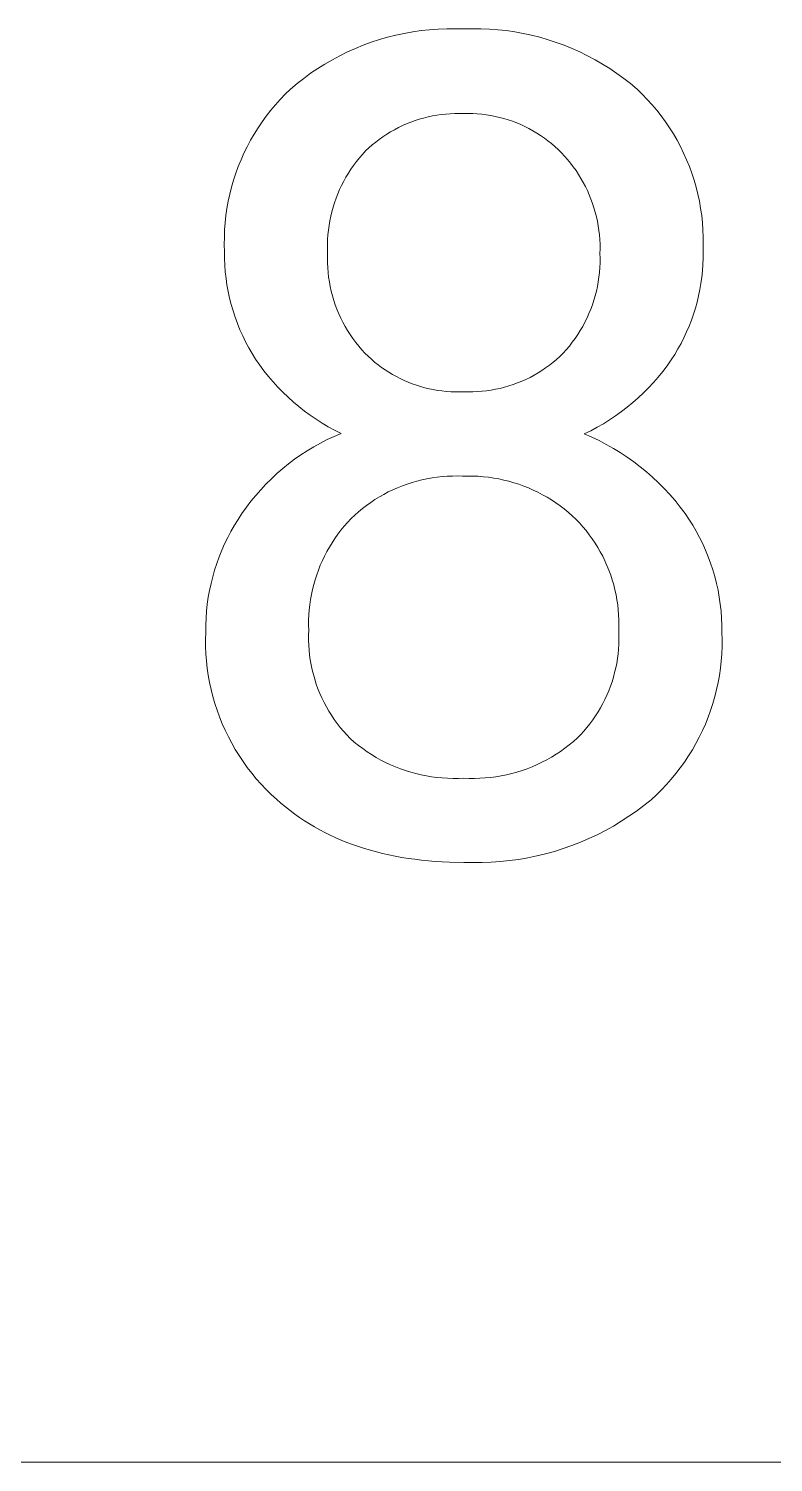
# Model space of a CAD drawing. Header units: millimetres. Extents: x 974 to 5700, y -47 to 3256.
# Drawn here: x 4913.5 to 4954.5, y 217.6 to 296.7 of the extents above; entities that cross this region are included whole.
import ezdxf

# ---------------------------------------------------------------- set-up
doc = ezdxf.new("R2010")
doc.units = ezdxf.units.MM
doc.header["$MEASUREMENT"] = 0
doc.layers.add('Domyślny', color=7, linetype='Continuous', true_color=0x000000)

msp = doc.modelspace()

# ---------------------------------------------------------------- linework, layer by layer
at = {"layer": 'Domyślny', "color": 18, "lineweight": 15, "true_color": 0x000000}
for p, q in [((4935.59, 296.664), (4936.06, 296.699)), ((4936.06, 296.699), (4936.53, 296.718)), ((4936.53, 296.718), (4937.001, 296.72)), ((4937.001, 296.72), (4937.472, 296.706)), ((4937.472, 296.706), (4937.943, 296.72)), ((4937.943, 296.72), (4938.414, 296.717)), ((4938.414, 296.717), (4938.885, 296.698)), ((4938.885, 296.698), (4939.355, 296.663)), ((4931.932, 295.806), (4932.375, 295.968)), ((4932.375, 295.968), (4932.822, 296.115)), ((4932.822, 296.115), (4933.275, 296.247)), ((4933.275, 296.247), (4933.731, 296.362)), ((4933.731, 296.362), (4934.192, 296.462)), ((4934.192, 296.462), (4934.655, 296.546)), ((4934.655, 296.546), (4935.122, 296.613)), ((4935.122, 296.613), (4935.59, 296.664)), ((4939.355, 296.663), (4939.823, 296.612)), ((4939.823, 296.612), (4940.289, 296.544)), ((4940.289, 296.544), (4940.752, 296.46)), ((4940.752, 296.46), (4941.213, 296.36)), ((4941.213, 296.36), (4941.669, 296.245)), ((4941.669, 296.245), (4942.122, 296.113)), ((4942.122, 296.113), (4942.569, 295.966)), ((4942.569, 295.966), (4943.011, 295.804)), ((4930.228, 295.006), (4930.643, 295.228)), ((4930.643, 295.228), (4931.066, 295.436)), ((4931.066, 295.436), (4931.496, 295.628)), ((4931.496, 295.628), (4931.932, 295.806)), ((4943.011, 295.804), (4943.448, 295.627)), ((4943.448, 295.627), (4943.878, 295.434)), ((4943.878, 295.434), (4944.301, 295.227)), ((4944.301, 295.227), (4944.716, 295.005)), ((4929.031, 294.256), (4929.421, 294.52)), ((4929.421, 294.52), (4929.82, 294.77)), ((4929.82, 294.77), (4930.228, 295.006)), ((4944.716, 295.005), (4945.124, 294.769)), ((4945.124, 294.769), (4945.523, 294.519)), ((4945.523, 294.519), (4945.913, 294.255)), ((4927.918, 293.385), (4928.279, 293.688)), ((4928.279, 293.688), (4928.65, 293.979)), ((4928.65, 293.979), (4929.031, 294.256)), ((4945.913, 294.255), (4946.294, 293.978)), ((4946.294, 293.978), (4946.665, 293.688)), ((4946.665, 293.688), (4947.026, 293.385)), ((4927.088, 292.522), (4927.355, 292.819)), ((4927.355, 292.819), (4927.632, 293.107)), ((4927.632, 293.107), (4927.918, 293.385)), ((4947.026, 293.385), (4947.314, 293.108)), ((4947.314, 293.108), (4947.591, 292.82)), ((4947.591, 292.82), (4947.859, 292.523)), ((4926.586, 291.9), (4926.832, 292.215)), ((4926.832, 292.215), (4927.088, 292.522)), ((4935.988, 291.946), (4935.744, 291.902)), ((4936.234, 291.981), (4935.988, 291.946)), ((4936.48, 292.008), (4936.234, 291.981)), ((4936.728, 292.027), (4936.48, 292.008)), ((4936.976, 292.037), (4936.728, 292.027)), ((4937.224, 292.039), (4936.976, 292.037)), ((4937.472, 292.032), (4937.224, 292.039)), ((4937.721, 292.036), (4937.472, 292.032)), ((4937.97, 292.032), (4937.721, 292.036)), ((4938.218, 292.019), (4937.97, 292.032)), ((4938.466, 291.998), (4938.218, 292.019)), ((4938.713, 291.968), (4938.466, 291.998)), ((4938.958, 291.929), (4938.713, 291.968)), ((4947.859, 292.523), (4948.115, 292.217)), ((4948.115, 292.217), (4948.362, 291.902)), ((4925.917, 290.906), (4926.128, 291.245)), ((4926.128, 291.245), (4926.352, 291.577)), ((4926.352, 291.577), (4926.586, 291.9)), ((4933.651, 291.146), (4933.435, 291.023)), ((4933.87, 291.261), (4933.651, 291.146)), ((4934.094, 291.369), (4933.87, 291.261)), ((4934.321, 291.469), (4934.094, 291.369)), ((4934.552, 291.561), (4934.321, 291.469)), ((4934.785, 291.646), (4934.552, 291.561)), ((4935.021, 291.722), (4934.785, 291.646)), ((4935.26, 291.79), (4935.021, 291.722)), ((4935.501, 291.85), (4935.26, 291.79)), ((4935.744, 291.902), (4935.501, 291.85)), ((4939.203, 291.882), (4938.958, 291.929)), ((4939.445, 291.826), (4939.203, 291.882)), ((4939.685, 291.763), (4939.445, 291.826)), ((4939.924, 291.69), (4939.685, 291.763)), ((4940.159, 291.61), (4939.924, 291.69)), ((4940.391, 291.522), (4940.159, 291.61)), ((4940.621, 291.425), (4940.391, 291.522)), ((4940.846, 291.321), (4940.621, 291.425)), ((4941.068, 291.209), (4940.846, 291.321)), ((4941.286, 291.089), (4941.068, 291.209)), ((4948.362, 291.902), (4948.596, 291.579)), ((4948.596, 291.579), (4948.82, 291.247)), ((4948.82, 291.247), (4949.032, 290.908)), ((4925.529, 290.207), (4925.717, 290.56)), ((4925.717, 290.56), (4925.917, 290.906)), ((4932.617, 290.461), (4932.425, 290.304)), ((4932.814, 290.612), (4932.617, 290.461)), ((4933.016, 290.756), (4932.814, 290.612)), ((4933.223, 290.893), (4933.016, 290.756)), ((4933.435, 291.023), (4933.223, 290.893)), ((4941.5, 290.962), (4941.286, 291.089)), ((4941.709, 290.827), (4941.5, 290.962)), ((4941.914, 290.685), (4941.709, 290.827)), ((4942.113, 290.537), (4941.914, 290.685)), ((4942.307, 290.381), (4942.113, 290.537)), ((4942.496, 290.219), (4942.307, 290.381)), ((4949.032, 290.908), (4949.232, 290.562)), ((4949.232, 290.562), (4949.42, 290.21)), ((4925.191, 289.484), (4925.354, 289.848)), ((4925.354, 289.848), (4925.529, 290.207)), ((4931.715, 289.584), (4931.554, 289.382)), ((4931.883, 289.78), (4931.715, 289.584)), ((4932.058, 289.97), (4931.883, 289.78)), ((4932.239, 290.14), (4932.058, 289.97)), ((4932.425, 290.304), (4932.239, 290.14)), ((4942.678, 290.05), (4942.496, 290.219)), ((4942.855, 289.875), (4942.678, 290.05)), ((4943.029, 289.689), (4942.855, 289.875)), ((4943.197, 289.498), (4943.029, 289.689)), ((4949.42, 290.21), (4949.595, 289.851)), ((4949.595, 289.851), (4949.758, 289.486)), ((4924.904, 288.738), (4925.041, 289.113)), ((4925.041, 289.113), (4925.191, 289.484)), ((4931.252, 288.964), (4931.112, 288.747)), ((4931.4, 289.176), (4931.252, 288.964)), ((4931.554, 289.382), (4931.4, 289.176)), ((4943.358, 289.3), (4943.197, 289.498)), ((4943.512, 289.098), (4943.358, 289.3)), ((4943.66, 288.89), (4943.512, 289.098)), ((4943.8, 288.678), (4943.66, 288.89)), ((4949.758, 289.486), (4949.908, 289.115)), ((4949.908, 289.115), (4950.046, 288.74)), ((4924.669, 287.974), (4924.78, 288.358)), ((4924.78, 288.358), (4924.904, 288.738)), ((4930.737, 288.07), (4930.627, 287.837)), ((4930.854, 288.3), (4930.737, 288.07)), ((4930.979, 288.526), (4930.854, 288.3)), ((4931.112, 288.747), (4930.979, 288.526)), ((4943.934, 288.461), (4943.8, 288.678)), ((4944.059, 288.239), (4943.934, 288.461)), ((4944.178, 288.014), (4944.059, 288.239)), ((4944.288, 287.784), (4944.178, 288.014)), ((4950.046, 288.74), (4950.17, 288.36)), ((4950.17, 288.36), (4950.28, 287.976)), ((4924.417, 286.803), (4924.488, 287.196)), ((4924.488, 287.196), (4924.572, 287.587)), ((4924.572, 287.587), (4924.669, 287.974)), ((4930.432, 287.359), (4930.346, 287.116)), ((4930.525, 287.6), (4930.432, 287.359)), ((4930.627, 287.837), (4930.525, 287.6)), ((4944.391, 287.551), (4944.288, 287.784)), ((4944.486, 287.315), (4944.391, 287.551)), ((4944.573, 287.075), (4944.486, 287.315)), ((4950.28, 287.976), (4950.378, 287.588)), ((4950.378, 287.588), (4950.461, 287.197)), ((4950.461, 287.197), (4950.531, 286.804)), ((4924.317, 286.01), (4924.36, 286.408)), ((4924.36, 286.408), (4924.417, 286.803)), ((4930.2, 286.621), (4930.139, 286.37)), ((4930.269, 286.87), (4930.2, 286.621)), ((4930.346, 287.116), (4930.269, 286.87)), ((4944.652, 286.833), (4944.573, 287.075)), ((4944.723, 286.588), (4944.652, 286.833)), ((4944.785, 286.342), (4944.723, 286.588)), ((4950.531, 286.804), (4950.588, 286.408)), ((4950.588, 286.408), (4950.63, 286.011)), ((4924.272, 285.213), (4924.288, 285.612)), ((4924.288, 285.612), (4924.317, 286.01)), ((4930.009, 285.607), (4929.983, 285.351)), ((4930.044, 285.863), (4930.009, 285.607)), ((4930.087, 286.117), (4930.044, 285.863)), ((4930.139, 286.37), (4930.087, 286.117)), ((4944.839, 286.093), (4944.785, 286.342)), ((4944.885, 285.842), (4944.839, 286.093)), ((4944.922, 285.59), (4944.885, 285.842)), ((4950.63, 286.011), (4950.659, 285.612)), ((4950.659, 285.612), (4950.674, 285.213)), ((4924.27, 284.813), (4924.272, 285.213)), ((4929.965, 285.093), (4929.956, 284.835)), ((4929.956, 284.835), (4929.956, 284.577)), ((4929.983, 285.351), (4929.965, 285.093)), ((4944.951, 285.337), (4944.922, 285.59)), ((4944.971, 285.083), (4944.951, 285.337)), ((4944.983, 284.829), (4944.971, 285.083)), ((4944.986, 284.574), (4944.983, 284.829)), ((4950.674, 285.213), (4950.675, 284.813)), ((4924.282, 284.414), (4924.27, 284.813)), ((4924.284, 284.045), (4924.282, 284.414)), ((4924.299, 283.677), (4924.284, 284.045)), ((4929.956, 284.577), (4929.964, 284.319)), ((4929.964, 284.319), (4929.958, 284.057)), ((4929.958, 284.057), (4929.96, 283.794)), ((4944.98, 284.319), (4944.986, 284.574)), ((4944.987, 284.057), (4944.98, 284.319)), ((4944.985, 283.795), (4944.987, 284.057)), ((4950.662, 284.063), (4950.65, 283.713)), ((4950.675, 284.813), (4950.662, 284.414)), ((4950.662, 284.414), (4950.662, 284.063)), ((4924.326, 283.309), (4924.299, 283.677)), ((4924.366, 282.943), (4924.326, 283.309)), ((4929.96, 283.794), (4929.972, 283.531)), ((4929.972, 283.531), (4929.993, 283.27)), ((4929.993, 283.27), (4930.022, 283.009)), ((4944.925, 283.011), (4944.954, 283.272)), ((4944.954, 283.272), (4944.974, 283.533)), ((4944.974, 283.533), (4944.985, 283.795)), ((4950.626, 283.363), (4950.591, 283.014)), ((4950.65, 283.713), (4950.626, 283.363)), ((4924.418, 282.578), (4924.366, 282.943)), ((4924.483, 282.215), (4924.418, 282.578)), ((4930.022, 283.009), (4930.061, 282.749)), ((4930.061, 282.749), (4930.109, 282.49)), ((4930.109, 282.49), (4930.166, 282.234)), ((4944.785, 282.238), (4944.84, 282.494)), ((4944.84, 282.494), (4944.887, 282.752)), ((4944.887, 282.752), (4944.925, 283.011)), ((4950.544, 282.667), (4950.485, 282.321)), ((4950.591, 283.014), (4950.544, 282.667)), ((4924.561, 281.855), (4924.483, 282.215)), ((4924.651, 281.497), (4924.561, 281.855)), ((4930.166, 282.234), (4930.232, 281.98)), ((4930.232, 281.98), (4930.307, 281.728)), ((4930.307, 281.728), (4930.391, 281.479)), ((4944.564, 281.484), (4944.647, 281.732)), ((4944.647, 281.732), (4944.72, 281.984)), ((4944.72, 281.984), (4944.785, 282.238)), ((4950.415, 281.978), (4950.333, 281.637)), ((4950.485, 282.321), (4950.415, 281.978)), ((4924.753, 281.143), (4924.651, 281.497)), ((4924.868, 280.793), (4924.753, 281.143)), ((4930.391, 281.479), (4930.483, 281.233)), ((4930.483, 281.233), (4930.583, 280.99)), ((4930.583, 280.99), (4930.692, 280.751)), ((4944.267, 280.756), (4944.375, 280.995)), ((4944.375, 280.995), (4944.474, 281.238)), ((4944.474, 281.238), (4944.564, 281.484)), ((4950.136, 280.964), (4950.021, 280.633)), ((4950.24, 281.299), (4950.136, 280.964)), ((4950.333, 281.637), (4950.24, 281.299)), ((4924.995, 280.447), (4924.868, 280.793)), ((4925.133, 280.105), (4924.995, 280.447)), ((4925.283, 279.768), (4925.133, 280.105)), ((4930.692, 280.751), (4930.81, 280.516)), ((4930.81, 280.516), (4930.935, 280.285)), ((4930.935, 280.285), (4931.068, 280.059)), ((4943.896, 280.063), (4944.028, 280.29)), ((4944.028, 280.29), (4944.152, 280.521)), ((4944.152, 280.521), (4944.267, 280.756)), ((4949.895, 280.306), (4949.758, 279.983)), ((4950.021, 280.633), (4949.895, 280.306)), ((4925.445, 279.437), (4925.283, 279.768)), ((4925.618, 279.112), (4925.445, 279.437)), ((4931.068, 280.059), (4931.21, 279.837)), ((4931.21, 279.837), (4931.358, 279.621)), ((4931.358, 279.621), (4931.515, 279.409)), ((4931.515, 279.409), (4931.678, 279.204)), ((4943.294, 279.206), (4943.456, 279.412)), ((4943.456, 279.412), (4943.61, 279.624)), ((4943.61, 279.624), (4943.757, 279.841)), ((4943.757, 279.841), (4943.896, 280.063)), ((4949.451, 279.353), (4949.283, 279.045)), ((4949.61, 279.665), (4949.451, 279.353)), ((4949.758, 279.983), (4949.61, 279.665)), ((4925.803, 278.793), (4925.618, 279.112)), ((4925.998, 278.48), (4925.803, 278.793)), ((4931.678, 279.204), (4931.849, 279.004)), ((4931.849, 279.004), (4932.026, 278.81)), ((4932.026, 278.81), (4932.198, 278.642)), ((4932.198, 278.642), (4932.376, 278.479)), ((4942.582, 278.466), (4942.769, 278.635)), ((4942.769, 278.635), (4942.95, 278.81)), ((4942.95, 278.81), (4943.125, 279.005)), ((4943.125, 279.005), (4943.294, 279.206)), ((4949.104, 278.744), (4948.915, 278.448)), ((4949.283, 279.045), (4949.104, 278.744)), ((4926.222, 278.155), (4925.998, 278.48)), ((4926.457, 277.838), (4926.222, 278.155)), ((4926.702, 277.529), (4926.457, 277.838)), ((4932.376, 278.479), (4932.559, 278.323)), ((4932.559, 278.323), (4932.747, 278.172)), ((4932.747, 278.172), (4932.94, 278.028)), ((4932.94, 278.028), (4933.138, 277.891)), ((4933.138, 277.891), (4933.34, 277.76)), ((4933.34, 277.76), (4933.547, 277.637)), ((4941.347, 277.598), (4941.565, 277.725)), ((4941.565, 277.725), (4941.778, 277.859)), ((4941.778, 277.859), (4941.987, 278)), ((4941.987, 278), (4942.19, 278.149)), ((4942.19, 278.149), (4942.389, 278.304)), ((4942.389, 278.304), (4942.582, 278.466)), ((4948.443, 277.806), (4948.191, 277.496)), ((4948.684, 278.123), (4948.443, 277.806)), ((4948.915, 278.448), (4948.684, 278.123)), ((4926.958, 277.229), (4926.702, 277.529)), ((4927.223, 276.937), (4926.958, 277.229)), ((4927.498, 276.654), (4927.223, 276.937)), ((4933.547, 277.637), (4933.758, 277.52)), ((4933.758, 277.52), (4933.972, 277.41)), ((4933.972, 277.41), (4934.19, 277.308)), ((4934.19, 277.308), (4934.411, 277.213)), ((4934.411, 277.213), (4934.636, 277.125)), ((4934.636, 277.125), (4934.863, 277.045)), ((4934.863, 277.045), (4935.092, 276.973)), ((4935.092, 276.973), (4935.324, 276.908)), ((4935.324, 276.908), (4935.559, 276.852)), ((4939.473, 276.871), (4939.718, 276.934)), ((4939.718, 276.934), (4939.959, 277.004)), ((4939.959, 277.004), (4940.199, 277.083)), ((4940.199, 277.083), (4940.435, 277.17)), ((4940.435, 277.17), (4940.669, 277.265)), ((4940.669, 277.265), (4940.898, 277.368)), ((4940.898, 277.368), (4941.125, 277.479)), ((4941.125, 277.479), (4941.347, 277.598)), ((4947.657, 276.903), (4947.376, 276.62)), ((4947.929, 277.195), (4947.657, 276.903)), ((4948.191, 277.496), (4947.929, 277.195)), ((4927.782, 276.381), (4927.498, 276.654)), ((4928.076, 276.117), (4927.782, 276.381)), ((4928.378, 275.863), (4928.076, 276.117)), ((4935.559, 276.852), (4935.794, 276.803)), ((4935.794, 276.803), (4936.032, 276.762)), ((4936.032, 276.762), (4936.27, 276.729)), ((4936.27, 276.729), (4936.51, 276.704)), ((4936.51, 276.704), (4936.75, 276.687)), ((4936.75, 276.687), (4936.991, 276.679)), ((4936.991, 276.679), (4937.232, 276.678)), ((4937.232, 276.678), (4937.472, 276.686)), ((4937.472, 276.686), (4937.724, 276.678)), ((4937.724, 276.678), (4937.976, 276.68)), ((4937.976, 276.68), (4938.228, 276.69)), ((4938.228, 276.69), (4938.479, 276.709)), ((4938.479, 276.709), (4938.73, 276.737)), ((4938.73, 276.737), (4938.979, 276.773)), ((4938.979, 276.773), (4939.227, 276.818)), ((4939.227, 276.818), (4939.473, 276.871)), ((4947.086, 276.347), (4946.787, 276.083)), ((4947.376, 276.62), (4947.086, 276.347)), ((4928.688, 275.62), (4928.378, 275.863)), ((4929.006, 275.387), (4928.688, 275.62)), ((4929.332, 275.164), (4929.006, 275.387)), ((4945.839, 275.353), (4945.508, 275.131)), ((4946.163, 275.586), (4945.839, 275.353)), ((4946.479, 275.829), (4946.163, 275.586)), ((4946.787, 276.083), (4946.479, 275.829)), ((4929.665, 274.953), (4929.332, 275.164)), ((4930.005, 274.753), (4929.665, 274.953)), ((4930.352, 274.564), (4930.005, 274.753)), ((4930.704, 274.388), (4930.352, 274.564)), ((4944.472, 274.533), (4944.114, 274.356)), ((4944.824, 274.721), (4944.472, 274.533)), ((4945.169, 274.92), (4944.824, 274.721)), ((4945.508, 275.131), (4945.169, 274.92)), ((4929.202, 273.645), (4929.568, 273.85)), ((4929.568, 273.85), (4929.94, 274.042)), ((4929.94, 274.042), (4930.319, 274.221)), ((4930.319, 274.221), (4930.704, 274.388)), ((4944.114, 274.356), (4944.526, 274.178)), ((4944.526, 274.178), (4944.931, 273.986)), ((4944.931, 273.986), (4945.33, 273.78)), ((4945.33, 273.78), (4945.72, 273.561)), ((4927.815, 272.705), (4928.149, 272.958)), ((4928.149, 272.958), (4928.492, 273.199)), ((4928.492, 273.199), (4928.843, 273.428)), ((4928.843, 273.428), (4929.202, 273.645)), ((4945.72, 273.561), (4946.103, 273.328)), ((4946.103, 273.328), (4946.478, 273.081)), ((4946.478, 273.081), (4946.844, 272.822)), ((4926.865, 271.881), (4927.172, 272.167)), ((4927.172, 272.167), (4927.489, 272.442)), ((4927.489, 272.442), (4927.815, 272.705)), ((4946.844, 272.822), (4947.2, 272.55)), ((4947.2, 272.55), (4947.547, 272.266)), ((4947.547, 272.266), (4947.884, 271.97)), ((4926.281, 271.28), (4926.568, 271.586)), ((4926.568, 271.586), (4926.865, 271.881)), ((4933.825, 271.391), (4933.567, 271.277)), ((4934.087, 271.496), (4933.825, 271.391)), ((4934.353, 271.592), (4934.087, 271.496)), ((4934.622, 271.679), (4934.353, 271.592)), ((4934.893, 271.757), (4934.622, 271.679)), ((4935.167, 271.825), (4934.893, 271.757)), ((4935.443, 271.884), (4935.167, 271.825)), ((4935.721, 271.933), (4935.443, 271.884)), ((4936.001, 271.973), (4935.721, 271.933)), ((4936.281, 272.003), (4936.001, 271.973)), ((4936.563, 272.023), (4936.281, 272.003)), ((4936.845, 272.034), (4936.563, 272.023)), ((4937.127, 272.035), (4936.845, 272.034)), ((4937.409, 272.027), (4937.127, 272.035)), ((4937.696, 272.034), (4937.409, 272.027)), ((4937.982, 272.031), (4937.696, 272.034)), ((4938.268, 272.019), (4937.982, 272.031)), ((4938.553, 271.997), (4938.268, 272.019)), ((4938.838, 271.965), (4938.553, 271.997)), ((4939.121, 271.924), (4938.838, 271.965)), ((4939.403, 271.874), (4939.121, 271.924)), ((4939.683, 271.813), (4939.403, 271.874)), ((4939.961, 271.744), (4939.683, 271.813)), ((4940.236, 271.665), (4939.961, 271.744)), ((4940.508, 271.577), (4940.236, 271.665)), ((4940.778, 271.48), (4940.508, 271.577)), ((4941.043, 271.373), (4940.778, 271.48)), ((4941.306, 271.258), (4941.043, 271.373)), ((4947.884, 271.97), (4948.21, 271.662)), ((4948.21, 271.662), (4948.526, 271.344)), ((4925.485, 270.307), (4925.739, 270.64)), ((4925.739, 270.64), (4926.005, 270.965)), ((4926.005, 270.965), (4926.281, 271.28)), ((4932.343, 270.579), (4932.113, 270.414)), ((4932.578, 270.735), (4932.343, 270.579)), ((4932.818, 270.883), (4932.578, 270.735)), ((4933.063, 271.023), (4932.818, 270.883)), ((4933.313, 271.155), (4933.063, 271.023)), ((4933.567, 271.277), (4933.313, 271.155)), ((4941.564, 271.134), (4941.306, 271.258)), ((4941.817, 271.002), (4941.564, 271.134)), ((4942.066, 270.86), (4941.817, 271.002)), ((4942.311, 270.711), (4942.066, 270.86)), ((4942.55, 270.553), (4942.311, 270.711)), ((4948.526, 271.344), (4948.83, 271.014)), ((4948.83, 271.014), (4949.122, 270.674)), ((4949.122, 270.674), (4949.402, 270.324)), ((4925.029, 269.643), (4925.243, 269.965)), ((4925.243, 269.965), (4925.485, 270.307)), ((4931.46, 269.876), (4931.255, 269.681)), ((4931.672, 270.063), (4931.46, 269.876)), ((4931.889, 270.242), (4931.672, 270.063)), ((4932.113, 270.414), (4931.889, 270.242)), ((4942.783, 270.388), (4942.55, 270.553)), ((4943.011, 270.215), (4942.783, 270.388)), ((4943.233, 270.034), (4943.011, 270.215)), ((4943.449, 269.845), (4943.233, 270.034)), ((4943.658, 269.65), (4943.449, 269.845)), ((4949.402, 270.324), (4949.671, 269.965)), ((4949.671, 269.965), (4949.888, 269.645)), ((4924.636, 268.978), (4924.827, 269.314)), ((4924.827, 269.314), (4925.029, 269.643)), ((4930.7, 269.044), (4930.53, 268.82)), ((4930.878, 269.263), (4930.7, 269.044)), ((4931.063, 269.475), (4930.878, 269.263)), ((4931.255, 269.681), (4931.063, 269.475)), ((4943.852, 269.446), (4943.658, 269.65)), ((4944.039, 269.236), (4943.852, 269.446)), ((4944.218, 269.019), (4944.039, 269.236)), ((4944.39, 268.797), (4944.218, 269.019)), ((4949.888, 269.645), (4950.095, 269.317)), ((4950.095, 269.317), (4950.29, 268.983)), ((4924.133, 267.934), (4924.289, 268.288)), ((4924.289, 268.288), (4924.456, 268.636)), ((4924.456, 268.636), (4924.636, 268.978)), ((4930.212, 268.354), (4930.066, 268.113)), ((4930.367, 268.589), (4930.212, 268.354)), ((4930.53, 268.82), (4930.367, 268.589)), ((4944.554, 268.569), (4944.39, 268.797)), ((4944.711, 268.335), (4944.554, 268.569)), ((4944.859, 268.096), (4944.711, 268.335)), ((4950.29, 268.983), (4950.473, 268.641)), ((4950.473, 268.641), (4950.644, 268.294)), ((4950.644, 268.294), (4950.803, 267.941)), ((4923.858, 267.212), (4923.989, 267.576)), ((4923.989, 267.576), (4924.133, 267.934)), ((4929.797, 267.618), (4929.675, 267.364)), ((4929.927, 267.868), (4929.797, 267.618)), ((4930.066, 268.113), (4929.927, 267.868)), ((4944.999, 267.852), (4944.859, 268.096)), ((4945.131, 267.604), (4944.999, 267.852)), ((4945.254, 267.351), (4945.131, 267.604)), ((4950.803, 267.941), (4950.949, 267.583)), ((4950.949, 267.583), (4951.083, 267.219)), ((4923.632, 266.474), (4923.738, 266.845)), ((4923.738, 266.845), (4923.858, 267.212)), ((4929.458, 266.844), (4929.363, 266.578)), ((4929.562, 267.106), (4929.458, 266.844)), ((4929.675, 267.364), (4929.562, 267.106)), ((4945.368, 267.094), (4945.254, 267.351)), ((4945.474, 266.834), (4945.368, 267.094)), ((4945.571, 266.57), (4945.474, 266.834)), ((4951.083, 267.219), (4951.204, 266.852)), ((4951.204, 266.852), (4951.312, 266.48)), ((4923.457, 265.721), (4923.538, 266.099)), ((4923.538, 266.099), (4923.632, 266.474)), ((4929.199, 266.039), (4929.131, 265.766)), ((4929.277, 266.31), (4929.199, 266.039)), ((4929.363, 266.578), (4929.277, 266.31)), ((4945.658, 266.302), (4945.571, 266.57)), ((4945.737, 266.032), (4945.658, 266.302)), ((4945.806, 265.76), (4945.737, 266.032)), ((4951.312, 266.48), (4951.407, 266.105)), ((4951.407, 266.105), (4951.489, 265.726)), ((4923.334, 264.959), (4923.389, 265.341)), ((4923.389, 265.341), (4923.457, 265.721)), ((4929.023, 265.213), (4928.983, 264.934)), ((4929.073, 265.49), (4929.023, 265.213)), ((4929.131, 265.766), (4929.073, 265.49)), ((4945.866, 265.485), (4945.806, 265.76)), ((4945.916, 265.208), (4945.866, 265.485)), ((4945.957, 264.93), (4945.916, 265.208)), ((4951.489, 265.726), (4951.558, 265.345)), ((4951.558, 265.345), (4951.614, 264.962)), ((4923.263, 264.189), (4923.292, 264.575)), ((4923.292, 264.575), (4923.334, 264.959)), ((4928.932, 264.372), (4928.92, 264.091)), ((4928.953, 264.653), (4928.932, 264.372)), ((4928.983, 264.934), (4928.953, 264.653)), ((4945.989, 264.651), (4945.957, 264.93)), ((4946.011, 264.37), (4945.989, 264.651)), ((4946.023, 264.09), (4946.011, 264.37)), ((4951.614, 264.962), (4951.656, 264.577)), ((4951.656, 264.577), (4951.684, 264.191)), ((4923.244, 263.417), (4923.247, 263.803)), ((4923.247, 263.803), (4923.263, 264.189)), ((4928.926, 263.527), (4928.916, 263.253)), ((4928.92, 264.091), (4928.918, 263.809)), ((4928.918, 263.809), (4928.926, 263.527)), ((4946.019, 263.527), (4946.026, 263.808)), ((4946.029, 263.265), (4946.019, 263.527)), ((4946.026, 263.808), (4946.023, 264.09)), ((4951.684, 264.191), (4951.699, 263.804)), ((4951.699, 263.804), (4951.701, 263.417)), ((4923.234, 263.019), (4923.244, 263.417)), ((4923.237, 262.621), (4923.234, 263.019)), ((4928.916, 263.253), (4928.916, 262.978)), ((4928.916, 262.978), (4928.926, 262.704)), ((4928.926, 262.704), (4928.945, 262.43)), ((4946.005, 262.478), (4946.022, 262.74)), ((4946.022, 262.74), (4946.03, 263.002)), ((4946.03, 263.002), (4946.029, 263.265)), ((4951.701, 263.417), (4951.712, 263.018)), ((4951.712, 263.018), (4951.709, 262.619)), ((4923.255, 262.223), (4923.237, 262.621)), ((4923.285, 261.827), (4923.255, 262.223)), ((4928.945, 262.43), (4928.973, 262.157)), ((4928.973, 262.157), (4929.011, 261.885)), ((4929.011, 261.885), (4929.059, 261.614)), ((4945.903, 261.697), (4945.946, 261.956)), ((4945.946, 261.956), (4945.98, 262.217)), ((4945.98, 262.217), (4946.005, 262.478)), ((4951.693, 262.22), (4951.663, 261.822)), ((4951.709, 262.619), (4951.693, 262.22)), ((4923.329, 261.431), (4923.285, 261.827)), ((4923.387, 261.037), (4923.329, 261.431)), ((4929.059, 261.614), (4929.115, 261.346)), ((4929.115, 261.346), (4929.182, 261.079)), ((4945.722, 260.931), (4945.791, 261.184)), ((4945.791, 261.184), (4945.851, 261.44)), ((4945.851, 261.44), (4945.903, 261.697)), ((4951.62, 261.425), (4951.563, 261.029)), ((4951.663, 261.822), (4951.62, 261.425)), ((4923.458, 260.646), (4923.387, 261.037)), ((4923.542, 260.257), (4923.458, 260.646)), ((4929.182, 261.079), (4929.257, 260.815)), ((4929.257, 260.815), (4929.341, 260.554)), ((4929.341, 260.554), (4929.435, 260.296)), ((4929.435, 260.296), (4929.537, 260.041)), ((4945.465, 260.187), (4945.559, 260.432)), ((4945.559, 260.432), (4945.645, 260.68)), ((4945.645, 260.68), (4945.722, 260.931)), ((4951.493, 260.636), (4951.409, 260.246)), ((4951.563, 261.029), (4951.493, 260.636)), ((4923.64, 259.871), (4923.542, 260.257)), ((4923.75, 259.488), (4923.64, 259.871)), ((4929.537, 260.041), (4929.648, 259.79)), ((4929.648, 259.79), (4929.768, 259.542)), ((4929.768, 259.542), (4929.896, 259.3)), ((4945.134, 259.472), (4945.252, 259.707)), ((4945.252, 259.707), (4945.363, 259.945)), ((4945.363, 259.945), (4945.465, 260.187)), ((4951.312, 259.859), (4951.202, 259.475)), ((4951.409, 260.246), (4951.312, 259.859)), ((4923.874, 259.11), (4923.75, 259.488)), ((4924.01, 258.736), (4923.874, 259.11)), ((4924.159, 258.367), (4924.01, 258.736)), ((4929.896, 259.3), (4930.033, 259.061)), ((4930.033, 259.061), (4930.178, 258.828)), ((4930.178, 258.828), (4930.33, 258.6)), ((4944.584, 258.578), (4944.733, 258.795)), ((4944.733, 258.795), (4944.874, 259.016)), ((4944.874, 259.016), (4945.008, 259.242)), ((4945.008, 259.242), (4945.134, 259.472)), ((4950.942, 258.72), (4950.793, 258.349)), ((4951.078, 259.095), (4950.942, 258.72)), ((4951.202, 259.475), (4951.078, 259.095)), ((4924.32, 258.003), (4924.159, 258.367)), ((4924.494, 257.645), (4924.32, 258.003)), ((4930.33, 258.6), (4930.491, 258.377)), ((4930.491, 258.377), (4930.659, 258.16)), ((4930.659, 258.16), (4930.835, 257.949)), ((4930.835, 257.949), (4931.018, 257.745)), ((4943.919, 257.766), (4944.096, 257.961)), ((4944.096, 257.961), (4944.266, 258.161)), ((4944.266, 258.161), (4944.428, 258.367)), ((4944.428, 258.367), (4944.584, 258.578)), ((4950.632, 257.984), (4950.458, 257.625)), ((4950.793, 258.349), (4950.632, 257.984)), ((4924.679, 257.293), (4924.494, 257.645)), ((4924.877, 256.947), (4924.679, 257.293)), ((4931.018, 257.745), (4931.208, 257.546)), ((4931.208, 257.546), (4931.432, 257.353)), ((4931.432, 257.353), (4931.662, 257.167)), ((4931.662, 257.167), (4931.899, 256.989)), ((4943.049, 257.012), (4943.285, 257.193)), ((4943.285, 257.193), (4943.514, 257.381)), ((4943.514, 257.381), (4943.737, 257.578)), ((4943.737, 257.578), (4943.919, 257.766)), ((4950.272, 257.271), (4950.074, 256.924)), ((4950.458, 257.625), (4950.272, 257.271)), ((4925.086, 256.608), (4924.877, 256.947)), ((4925.307, 256.277), (4925.086, 256.608)), ((4931.899, 256.989), (4932.142, 256.819)), ((4932.142, 256.819), (4932.39, 256.658)), ((4932.39, 256.658), (4932.644, 256.506)), ((4932.644, 256.506), (4932.903, 256.362)), ((4932.903, 256.362), (4933.166, 256.227)), ((4941.785, 256.238), (4942.049, 256.375)), ((4942.049, 256.375), (4942.307, 256.521)), ((4942.307, 256.521), (4942.56, 256.676)), ((4942.56, 256.676), (4942.808, 256.84)), ((4942.808, 256.84), (4943.049, 257.012)), ((4949.865, 256.585), (4949.644, 256.252)), ((4950.074, 256.924), (4949.865, 256.585)), ((4925.539, 255.953), (4925.307, 256.277)), ((4925.781, 255.638), (4925.539, 255.953)), ((4926.034, 255.331), (4925.781, 255.638)), ((4933.166, 256.227), (4933.434, 256.101)), ((4933.434, 256.101), (4933.707, 255.985)), ((4933.707, 255.985), (4933.983, 255.877)), ((4933.983, 255.877), (4934.262, 255.78)), ((4934.262, 255.78), (4934.545, 255.692)), ((4934.545, 255.692), (4934.83, 255.614)), ((4934.83, 255.614), (4935.118, 255.545)), ((4935.118, 255.545), (4935.409, 255.487)), ((4939.541, 255.487), (4939.832, 255.546)), ((4939.832, 255.546), (4940.12, 255.616)), ((4940.12, 255.616), (4940.406, 255.695)), ((4940.406, 255.695), (4940.689, 255.784)), ((4940.689, 255.784), (4940.969, 255.884)), ((4940.969, 255.884), (4941.245, 255.992)), ((4941.245, 255.992), (4941.517, 256.111)), ((4941.517, 256.111), (4941.785, 256.238)), ((4949.168, 255.611), (4948.914, 255.303)), ((4949.411, 255.927), (4949.168, 255.611)), ((4949.644, 256.252), (4949.411, 255.927)), ((4926.298, 255.032), (4926.034, 255.331)), ((4926.571, 254.743), (4926.298, 255.032)), ((4935.409, 255.487), (4935.701, 255.438)), ((4935.701, 255.438), (4935.994, 255.399)), ((4935.994, 255.399), (4936.289, 255.371)), ((4936.289, 255.371), (4936.584, 255.353)), ((4936.584, 255.353), (4936.88, 255.344)), ((4936.88, 255.344), (4937.176, 255.346)), ((4937.176, 255.346), (4937.472, 255.358)), ((4937.472, 255.358), (4937.769, 255.346)), ((4937.769, 255.346), (4938.066, 255.344)), ((4938.066, 255.344), (4938.362, 255.352)), ((4938.362, 255.352), (4938.659, 255.37)), ((4938.659, 255.37), (4938.954, 255.399)), ((4938.954, 255.399), (4939.248, 255.438)), ((4939.248, 255.438), (4939.541, 255.487)), ((4948.65, 255.003), (4948.375, 254.713)), ((4948.914, 255.303), (4948.65, 255.003)), ((4926.855, 254.464), (4926.571, 254.743)), ((4927.147, 254.194), (4926.855, 254.464)), ((4927.392, 253.98), (4927.147, 254.194)), ((4927.641, 253.773), (4927.392, 253.98)), ((4947.797, 254.162), (4947.402, 253.846)), ((4948.091, 254.433), (4947.797, 254.162)), ((4948.375, 254.713), (4948.091, 254.433)), ((4927.896, 253.573), (4927.641, 253.773)), ((4928.156, 253.38), (4927.896, 253.573)), ((4928.42, 253.193), (4928.156, 253.38)), ((4928.69, 253.013), (4928.42, 253.193)), ((4946.581, 253.254), (4946.156, 252.979)), ((4946.997, 253.543), (4946.581, 253.254)), ((4947.402, 253.846), (4946.997, 253.543)), ((4928.965, 252.84), (4928.69, 253.013)), ((4929.245, 252.674), (4928.965, 252.84)), ((4929.53, 252.514), (4929.245, 252.674)), ((4929.82, 252.362), (4929.53, 252.514)), ((4945.279, 252.473), (4944.829, 252.242)), ((4945.722, 252.719), (4945.279, 252.473)), ((4946.156, 252.979), (4945.722, 252.719)), ((4930.115, 252.216), (4929.82, 252.362)), ((4930.415, 252.076), (4930.115, 252.216)), ((4930.721, 251.944), (4930.415, 252.076)), ((4931.031, 251.818), (4930.721, 251.944)), ((4931.346, 251.699), (4931.031, 251.818)), ((4931.666, 251.587), (4931.346, 251.699)), ((4931.992, 251.481), (4931.666, 251.587)), ((4943.434, 251.642), (4942.957, 251.474)), ((4943.906, 251.827), (4943.434, 251.642)), ((4944.371, 252.027), (4943.906, 251.827)), ((4944.829, 252.242), (4944.371, 252.027)), ((4932.322, 251.383), (4931.992, 251.481)), ((4932.657, 251.291), (4932.322, 251.383)), ((4932.998, 251.206), (4932.657, 251.291)), ((4933.343, 251.127), (4932.998, 251.206)), ((4933.693, 251.056), (4933.343, 251.127)), ((4934.049, 250.991), (4933.693, 251.056)), ((4934.409, 250.933), (4934.049, 250.991)), ((4934.775, 250.882), (4934.409, 250.933)), ((4935.145, 250.838), (4934.775, 250.882)), ((4935.52, 250.8), (4935.145, 250.838)), ((4935.901, 250.77), (4935.52, 250.8)), ((4939.999, 250.808), (4939.495, 250.756)), ((4940.5, 250.877), (4939.999, 250.808)), ((4940.999, 250.964), (4940.5, 250.877)), ((4941.495, 251.066), (4940.999, 250.964)), ((4941.987, 251.186), (4941.495, 251.066)), ((4942.474, 251.322), (4941.987, 251.186)), ((4942.957, 251.474), (4942.474, 251.322)), ((4936.286, 250.746), (4935.901, 250.77)), ((4936.677, 250.729), (4936.286, 250.746)), ((4937.472, 250.715), (4936.677, 250.729)), ((4937.978, 250.7), (4937.472, 250.715)), ((4938.484, 250.701), (4937.978, 250.7)), ((4938.99, 250.72), (4938.484, 250.701)), ((4939.495, 250.756), (4938.99, 250.72)), ((3913.935, 217.605), (5700.163, 217.605))]:
    msp.add_line(p, q, dxfattribs=at)

doc.saveas('drawing.dxf')
